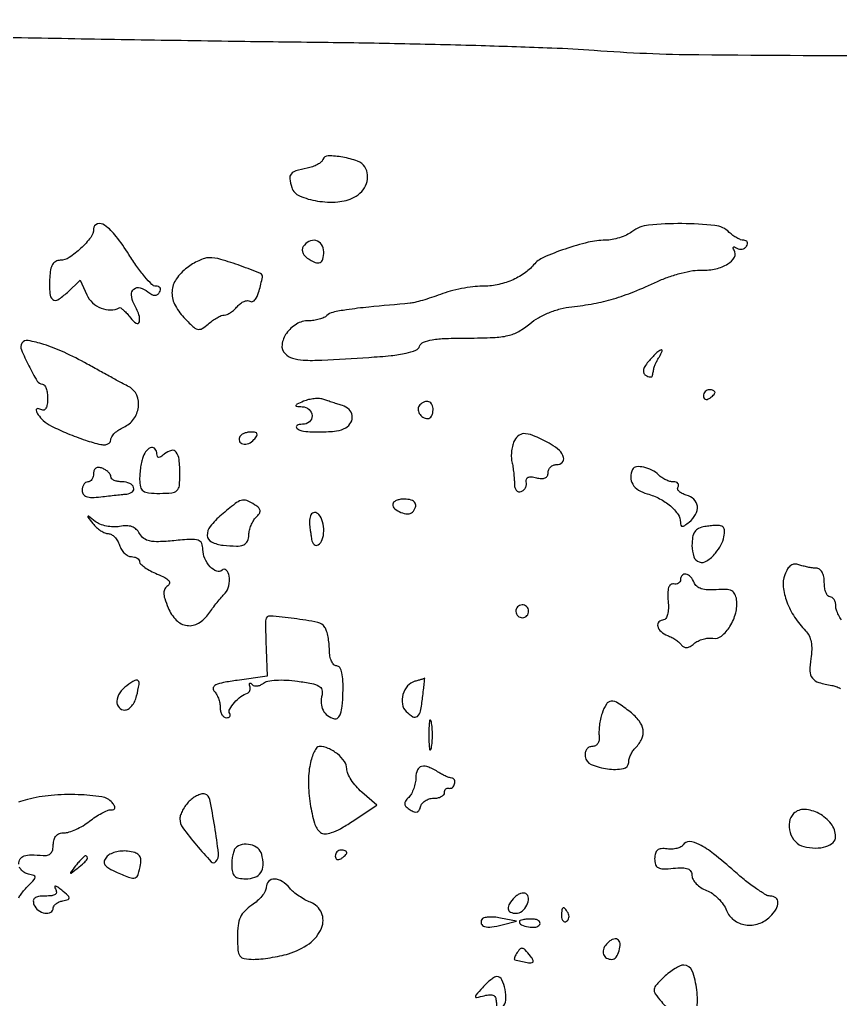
# Model space of a CAD drawing. Extents: x 0 to 5034, y 0 to 2560.
# Drawn here: x 2058.1 to 2200.8, y 2040 to 2210.4 of the extents above; entities that cross this region are included whole.
import ezdxf

# ---------------------------------------------------------------- set-up
doc = ezdxf.new("R2010")
doc.units = 0

msp = doc.modelspace()

# ---------------------------------------------------------------- linework, layer by layer
for points in [[(1883.2227, 2208.252121, 0.002871), (1904.319286, 2208.111704, 0.001066), (1934, 2208.147845, -0.000099), (1986.483819, 2208.313269, -0.002098), (2002.060496, 2208.293933, -0.003655), (2015.405687, 2208.123811, -0.000558), (2042, 2207.560641, 0.000893), (2057.318893, 2207.246517, 0.000512), (2075.79375, 2206.919629, 0.000512), (2094.363618, 2206.629109, 0.000853), (2110, 2206.427179, -0.002236), (2124.198437, 2206.204552, -0.002266), (2138.33125, 2205.855667, -0.002204), (2150.626204, 2205.442156, -0.009272), (2158, 2205.024571, 0.016484), (2176.163786, 2204.258532, 0.002497), (2212.521484, 2204.106172, 0.000554)], [(2200.956258, 2106.016709, -0.036792), (2200.45505, 2106.8637, -0.03824), (2200.110723, 2107.715039, -0.077127), (2200, 2108.428571, 0.061768), (2199.925485, 2109.02945, 0.080164), (2199.70625, 2109.538393, 0.09778), (2199.381386, 2109.879052, 0.154765), (2199, 2110, -0.226478), (2198.617064, 2110.182831, -0.074992), (2198.29375, 2110.734375, -0.057076), (2198.073116, 2111.542644, -0.038131), (2198, 2112.5, 0.04798), (2197.902638, 2113.512279, 0.081239), (2197.608179, 2114.309304, 0.108594), (2197.151938, 2114.816706, 0.156791), (2196.581787, 2115, -0.032715), (2195.925523, 2115.042986, -0.017113), (2195.117416, 2115.177577, -0.016949), (2194.294846, 2115.372915, -0.024845), (2193.588227, 2115.604518, 0.111069), (2192.842924, 2115.713485, 0.136336), (2192.183846, 2115.475101, 0.103124), (2191.613028, 2114.858943, 0.045474), (2191.126827, 2113.854518, 0.118775), (2190.86668, 2111.758528, 0.060554), (2191.485348, 2109.162109, 0.054775), (2192.827375, 2106.482529, 0.05296), (2194.732276, 2104.124867, -0.084379), (2195.340901, 2103.266982, -0.065172), (2195.700572, 2102.176232, -0.05439), (2195.806753, 2100.846548, -0.032984), (2195.656992, 2099.273714, 0.041698), (2195.489412, 2097.116522, 0.167056), (2195.920823, 2095.884704, 0.155667), (2197.041103, 2095.128084, 0.034872), (2199.321027, 2094.629147, -0.054435), (2200.001135, 2094.452229, -0.025518), (2200.834565, 2094.085745, -0.024925)], [(2058, 2063.573324, -0.142785), (2058.254061, 2064.444849, -0.168725), (2058.924268, 2064.974938, -0.08795), (2060.166631, 2065.174713, -0.021344), (2062.25, 2065.052296, 0.088693), (2063.008011, 2065.109673, 0.143474), (2063.559489, 2065.438357, 0.126472), (2063.890649, 2066.049311, 0.061352), (2064, 2066.937142, -0.067326), (2064.120102, 2067.825049, -0.117083), (2064.476038, 2068.473498, -0.125548), (2065.064787, 2068.864214, -0.084227), (2065.865141, 2069, 0.076854), (2066.75797, 2069.13805, 0.029798), (2067.929283, 2069.5875, 0.028641), (2069.162389, 2070.234545, 0.031515), (2070.272871, 2071, -0.02109), (2071.335427, 2071.765555, -0.023259), (2072.425396, 2072.4125, -0.023485), (2073.39959, 2072.87374, -0.09913), (2074.030174, 2073, 0.072738), (2074.52557, 2073.072452, 0.293007), (2074.71575, 2073.293578, 0.179121), (2074.635333, 2073.663167, 0.03111), (2074.206631, 2074.25, 0.184859), (2072.433428, 2075.246702, 0.027788), (2068.29583, 2075.623959, 0.031194), (2063.63927, 2075.498182, 0.042372), (2059.5, 2074.770306, 0.017209), (2057.922512, 2074.294105, 0.021242)], [(2057.993266, 2057.694583, -0.022215), (2058.413265, 2058.344196, -0.022513), (2058.981886, 2059.071765, -0.019254), (2059.642878, 2059.785714, 0.010171), (2060.671121, 2060.856648, 0.183829), (2060.844739, 2061.289916, 0.332703), (2060.633666, 2061.582568, 0.028333), (2059.678593, 2061.823324, -0.077747), (2059.037206, 2062.054159, -0.076543), (2058.493087, 2062.470758, -0.081622), (2058.126959, 2063.003987, -0.110144)]]:
    msp.add_lwpolyline(points, format="xyb")
for points in [[(2110.849024, 2186.047072, -0.139251), (2110.547634, 2185.605085, -0.046831), (2109.898147, 2185.15883, -0.042294), (2109.049144, 2184.775735, -0.037288), (2108.111391, 2184.521452, 0.022196), (2106.141405, 2184.050546, 0.155865), (2105.330712, 2183.509779, 0.205462), (2105.103521, 2182.682469, 0.042539), (2105.443807, 2181.177047, 0.219752), (2106.789481, 2179.703169, 0.060376), (2109.889149, 2178.819883, 0.057847), (2113.430761, 2178.673059, 0.098866), (2116.271539, 2179.463011, 0.090771), (2117.595328, 2180.468027, 0.100283), (2118.421747, 2181.845168, 0.107677), (2118.612996, 2183.354194, 0.120166), (2118.141846, 2184.740348, 0.166715), (2116.880399, 2185.747092, 0.041495), (2114.292245, 2186.436263, 0.040205), (2111.747855, 2186.683669, 0.327402)], [(2071, 2173.958187, -0.164703), (2070.505537, 2172.497828, -0.040913), (2068.789552, 2170.598498, -0.041353), (2066.76947, 2168.992715, -0.146534), (2065.203832, 2168.511883, 0.120491), (2064.430671, 2168.317096, 0.135411), (2063.873842, 2167.792278, 0.092098), (2063.526711, 2166.875951, 0.034179), (2063.374588, 2165.5, 0.022058), (2063.381011, 2162.742207, 0.210113), (2063.89277, 2161.710943, 0.330463), (2064.809275, 2161.658069, 0.043399), (2066.437478, 2162.941263), (2068.663963, 2165.032937), (2069.810543, 2162.516469, 0.101037), (2070.810187, 2161.142307, 0.089935), (2072.307686, 2160.201154, 0.094406), (2073.973436, 2159.874819, 0.127133), (2075.456953, 2160.25, -0.284225), (2075.719382, 2160.236018, -0.029937), (2076.223604, 2159.839062, -0.029928), (2076.812918, 2159.248307, -0.019315), (2077.42515, 2158.5, 0.085324), (2078.410974, 2157.575196, 0.523629), (2078.949723, 2157.791322, 0.145044), (2078.868943, 2159.061059, 0.03496), (2077.997296, 2161.005053, -0.104898), (2077.569053, 2162.481155, -0.242891), (2078.009023, 2163.51251, -0.245046), (2079.099831, 2163.745467, -0.106021), (2080.454777, 2163.037532, 0.044262), (2081.108222, 2162.58639, 0.118829), (2081.647764, 2162.431684, 0.161706), (2082.095144, 2162.559335, 0.105044), (2082.469989, 2162.951442, 0.103362), (2082.615344, 2163.352651, 0.175613), (2082.543147, 2163.697992, 0.163828), (2082.25964, 2163.933057, 0.088194), (2081.809017, 2164.020446, -0.195091), (2081.12175, 2164.311796, -0.019692), (2079.89231, 2165.644505, -0.022368), (2078.51146, 2167.420022, -0.015968), (2077.122252, 2169.520446, 0.027656), (2074.925859, 2172.678391, 0.07026), (2072.920541, 2174.613186, 0.231945), (2071.655077, 2174.832215, 0.333152)], [(2164.55887, 2173.475582, -0.053729), (2163.620948, 2172.910017, -0.031607), (2162.399774, 2172.433452, -0.031311), (2161.103899, 2172.107691, -0.045952), (2159.934597, 2172, 0.05975), (2156.954758, 2171.642634, 0.023011), (2152.949476, 2170.470361, 0.020388), (2149.184163, 2169.00338, 0.116435), (2147.480029, 2167.723661, -0.068902), (2145.812036, 2166.205676, -0.051632), (2143.626939, 2165.018782, -0.049261), (2141.129343, 2164.257188, -0.049423), (2138.533805, 2164, 0.0313), (2136.924716, 2163.899173, 0.016793), (2134.959132, 2163.584506, 0.016661), (2132.968358, 2163.127518, 0.024993), (2131.270236, 2162.585552, -0.008998), (2129.716787, 2162.034436, -0.0094), (2128.166882, 2161.547984, -0.009129), (2126.813661, 2161.17774, -0.040371), (2126, 2161.039653, 0.002285), (2118.82324, 2160.377663, 0.012411), (2114.944982, 2159.90463, 0.019161), (2112.570511, 2159.461481, 0.13638), (2111.55, 2158.912013, -0.086831), (2111.028515, 2158.561509, -0.035102), (2110.220094, 2158.267904, -0.033404), (2109.285245, 2158.067266, -0.036174), (2108.356704, 2158, 0.135346), (2106.266227, 2157.423567, 0.1036), (2104.514906, 2155.809699, 0.123458), (2103.74799, 2153.856124, 0.232512), (2104.281978, 2152.289451, 0.118566), (2105.590681, 2151.488217, 0.067245), (2107.428738, 2151.155552, 0.024511), (2110.690882, 2151.169418, 0.00223), (2118.811344, 2151.638667, 0.009361), (2122.703449, 2151.954236, 0.028994), (2125.305696, 2152.367766, 0.041962), (2126.989404, 2152.887567, 0.208201), (2127.668333, 2153.578073, -0.205877), (2128.3337, 2154.260848, -0.056007), (2129.814071, 2154.687068, -0.033222), (2132.205926, 2154.931927, -0.008899), (2136.030264, 2155, 0.009763), (2140.493922, 2155.087163, 0.046832), (2143.013576, 2155.423356, 0.072329), (2144.877208, 2156.147577, 0.046146), (2146.78989, 2157.476658, -0.04553), (2148.295705, 2158.525762, -0.033685), (2150.124266, 2159.409436, -0.032784), (2152.117132, 2160.063841, -0.036035), (2154.116615, 2160.427063, 0.019484), (2157.927347, 2160.989844, 0.025534), (2161.34795, 2161.814761, 0.023614), (2164.867181, 2163.039555, 0.013462), (2169, 2164.831185, -0.025387), (2170.958659, 2165.625376, -0.020771), (2173.122636, 2166.278025, -0.021256), (2175.166941, 2166.711359, -0.050576), (2176.715358, 2166.812629, 0.06347), (2179.155978, 2167.035371, 0.083574), (2181.224683, 2167.872553, 0.12727), (2182.359085, 2169.051098, 0.273185), (2182.334481, 2170.267815, -0.042818), (2182.149304, 2170.634183, -0.324644), (2182.193654, 2170.811256, -0.282935), (2182.388415, 2170.839916, -0.037074), (2182.776393, 2170.638197, 0.092519), (2183.238531, 2170.459449, 0.096172), (2183.727473, 2170.462971, 0.09932), (2184.167152, 2170.647286, 0.105964), (2184.489919, 2170.983688, 0.088027), (2184.644005, 2171.371752, 0.16688), (2184.601457, 2171.701458, 0.178174), (2184.369803, 2171.921237, 0.101964), (2183.987588, 2172, -0.089548), (2183.457438, 2172.095715, -0.036094), (2182.786096, 2172.403116, -0.034258), (2182.093385, 2172.847161, -0.036734), (2181.484835, 2173.372308, 0.171853), (2178.985744, 2174.564187, 0.024639), (2173.240045, 2174.88265, 0.026039), (2167.467463, 2174.617132, 0.138869)], [(2107.430902, 2170.888197, 0.123544), (2107.274791, 2170.397018, 0.099558), (2107.350436, 2169.846576, 0.089711), (2107.64727, 2169.320824, 0.078477), (2108.121885, 2168.903509, 0.036271), (2109.522607, 2168.152598, 0.198442), (2110.363573, 2168.129217, 0.250731), (2110.852821, 2168.692171, 0.056091), (2111, 2170, 0.147812), (2110.622461, 2171.249192, 0.187113), (2109.644268, 2171.938493, 0.179909), (2108.425567, 2171.801294, 0.138146)], [(2087.238183, 2167.214549, 0.077361), (2085.361687, 2165.241714, 0.136353), (2084.627694, 2163.132782, 0.132564), (2085.078596, 2160.904943, 0.071216), (2086.685924, 2158.582914, 0.014961), (2088.22269, 2157.021959, 0.125454), (2089.077461, 2156.539694, 0.202821), (2089.860627, 2156.646973, 0.049845), (2090.928886, 2157.435642, -0.027275), (2091.667712, 2158.03436, -0.028392), (2092.457796, 2158.54047, -0.02958), (2093.187089, 2158.896192, -0.098988), (2093.706296, 2159, 0.104741), (2094.195411, 2159.103597, 0.040064), (2094.810023, 2159.437391, 0.037474), (2095.44055, 2159.919236, 0.037677), (2095.990862, 2160.48899, -0.054709), (2096.534361, 2161.014701, -0.067537), (2097.143849, 2161.367392, -0.080938), (2097.723296, 2161.501962, -0.156316), (2098.180615, 2161.388374, 0.280967), (2098.749762, 2161.385094, 0.137841), (2099.265201, 2161.933089, 0.053192), (2099.772572, 2163.223742, 0.01136), (2100.359166, 2165.564426, 0.368015), (2100.017564, 2166.216702, 0.008701), (2096.553348, 2167.543216, 0.016359), (2093.109997, 2168.667433, 0.072036), (2091, 2168.962708, 0.079787), (2090.268805, 2168.841688, 0.027947), (2089.276216, 2168.446225, 0.026916), (2088.214313, 2167.8814, 0.028345)], [(2058.553577, 2154.086689, 0.23997), (2058.460508, 2152.961693, 0.01958), (2059.723912, 2150.189711, 0.019084), (2061.19785, 2147.523232, 0.262723), (2062.124903, 2147, -0.251039), (2062.460985, 2146.819912, -0.064457), (2062.74294, 2146.248289, -0.049963), (2062.936285, 2145.421256, -0.032465), (2063, 2144.440983, -0.035659), (2062.931329, 2143.479336, -0.083483), (2062.712684, 2142.794783, -0.1651), (2062.384801, 2142.478234, -0.253782), (2062, 2142.5, 0.119714), (2061.300033, 2142.728301, 0.478188), (2061.033569, 2142.445514, 0.131094), (2061.365153, 2141.654865, 0.03927), (2062.25, 2140.678571, 0.075066), (2063.670833, 2139.693658, 0.015092), (2066.481126, 2138.417998, 0.016812), (2069.574358, 2137.245533, 0.028222), (2072.25, 2136.498515, 0.065512), (2072.919228, 2136.441498, 0.098612), (2073.485938, 2136.581643, 0.126816), (2073.861151, 2136.892146, 0.158099), (2074, 2137.320289, -0.146171), (2074.159098, 2137.852881, -0.054492), (2074.660937, 2138.46161, -0.048092), (2075.389101, 2139.046081, -0.041728), (2076.25, 2139.512872, 0.133593), (2077.956783, 2140.890402, 0.124284), (2078.788888, 2142.980804, 0.135859), (2078.496866, 2145.075258, 0.171451), (2077.174367, 2146.5, -0.003574), (2076.110358, 2147.067729, -0.000739), (2074.246177, 2148.083165, -0.000777), (2072.08477, 2149.269011, -0.000732), (2069.88376, 2150.485241, 0.018479), (2065.870069, 2152.52068, 0.031164), (2062.352513, 2153.885295, 0.033155), (2059.611422, 2154.560382, 0.30726)], [(2167.589845, 2151.099277, 0.033354), (2166.904575, 2150.232322, 0.088133), (2166.57863, 2149.514781, 0.147656), (2166.602538, 2148.954149, 0.172019), (2166.934857, 2148.54026, 0.041907), (2167.352122, 2148.328404, 0.07585), (2167.723833, 2148.239551, 0.120344), (2167.991564, 2148.281745, 0.243381), (2168.125, 2148.440983, 0.003419), (2168.182842, 2148.708227, 0.001585), (2168.254498, 2149.056101, 0.00157), (2168.327465, 2149.422008, 0.002187), (2168.390313, 2149.75, -0.047426), (2168.497311, 2150.122479, -0.015601), (2168.722559, 2150.646875, -0.015382), (2169.010191, 2151.2164, -0.016827), (2169.32433, 2151.75, 0.044018), (2169.832463, 2152.73141, 0.654986), (2169.634779, 2152.93529, 0.105569), (2168.891573, 2152.459677, 0.0139)], [(2177, 2144.940983, 0.108972), (2177.078288, 2144.586039, 0.182303), (2177.29375, 2144.3746, 0.161196), (2177.6179, 2144.343488, 0.082592), (2178, 2144.5, 0.029505), (2178.382774, 2144.768994, 0.035638), (2178.70625, 2145.066025, 0.038439), (2178.934461, 2145.34829, 0.151918), (2179, 2145.559017, 0.210953), (2178.92554, 2145.727648, 0.081139), (2178.70625, 2145.870461, 0.061769), (2178.382849, 2145.967655, 0.042167), (2178, 2146, 0.105053), (2177.618444, 2145.918938, 0.099167), (2177.29375, 2145.688914, 0.09642), (2177.076123, 2145.345238, 0.093332)], [(2107.5, 2144.000349, 0.005676), (2106.347964, 2143.489529, 0.223487), (2106.172454, 2143.282143, 0.467284), (2106.278409, 2143.131085, 0.011178), (2107.25, 2143.070285, -0.171393), (2108.454219, 2142.589824, -0.209107), (2108.965792, 2141.501505, -0.222819), (2108.503165, 2140.440983, -0.182223), (2107.333333, 2140, 0.038418), (2106.73795, 2139.954185, 0.10903), (2106.352083, 2139.804167, 0.246247), (2106.231925, 2139.58417, 0.20334), (2106.333333, 2139.333333, 0.177971), (2107.503895, 2138.792028, 0.021963), (2110.362439, 2138.686298, 0.02489), (2113.242018, 2138.849802, 0.112239), (2114.825819, 2139.39235, 0.128879), (2115.72882, 2140.340758, 0.164448), (2115.941903, 2141.521426, 0.162448), (2115.394805, 2142.599781, 0.125459), (2114.25, 2143.269915, -0.004795), (2113.470828, 2143.502064, -0.003103), (2112.573437, 2143.784942, -0.003119), (2111.699967, 2144.072279, -0.005896), (2111, 2144.31661, 0.072988), (2110.281647, 2144.463658, 0.036594), (2109.353125, 2144.447909, 0.035359), (2108.375911, 2144.2894, 0.043656)], [(2127.693853, 2143.36052, 0.191124), (2127.401415, 2142.683432, 0.139481), (2127.603969, 2141.880661, 0.123736), (2128.230079, 2141.235684, 0.139398), (2129.059017, 2141, 0.156819), (2129.417907, 2141.1154, 0.097386), (2129.723586, 2141.440625, 0.079459), (2129.929934, 2141.926402, 0.06085), (2130, 2142.5, 0.103624), (2129.806289, 2143.424643, 0.202875), (2129.269246, 2143.932483, 0.1934), (2128.508765, 2143.913511, 0.094876)], [(2096.439699, 2137.902432, 0.224307), (2096.34949, 2137.10226, 0.259634), (2096.912648, 2136.594515, 0.153551), (2097.957775, 2136.677327, 0.124203), (2098.870817, 2137.344344, 0.031082), (2099.350581, 2138.001551, 0.224487), (2099.398805, 2138.379874, 0.276877), (2099.139755, 2138.60512, 0.043901), (2098.440135, 2138.666667, 0.045576), (2097.820558, 2138.610073, 0.045718), (2097.222161, 2138.442173, 0.049747), (2096.729936, 2138.195636, 0.113856)], [(2144.145113, 2137.212762, 0.055608), (2143.837952, 2136.411353, 0.034037), (2143.649696, 2135.415624, 0.033816), (2143.597185, 2134.391007, 0.050341), (2143.70191, 2133.5, -0.016085), (2143.870317, 2132.602241, -0.010416), (2144.00988, 2131.55457, -0.010474), (2144.103534, 2130.524325, -0.019461), (2144.129363, 2129.68577, 0.066382), (2144.212107, 2129.024298, 0.113319), (2144.469304, 2128.533494, 0.15124), (2144.855402, 2128.290231, 0.154941), (2145.307311, 2128.31077, 0.09646), (2145.740526, 2128.573513, 0.086311), (2146.063699, 2128.988977, 0.085891), (2146.228725, 2129.491096, 0.094181), (2146.20741, 2130.002769, -0.139254), (2146.230619, 2130.493216, -0.217625), (2146.514656, 2130.796534, -0.123966), (2147.088902, 2130.879198, -0.038037), (2147.95741, 2130.721388, 0.045692), (2148.847361, 2130.573695, 0.119748), (2149.481858, 2130.679492, 0.172211), (2149.860089, 2131.028096, 0.121863), (2150, 2131.59362, -0.10582), (2150.114852, 2132.13022, -0.099296), (2150.440625, 2132.586876, -0.096212), (2150.927393, 2132.892981, -0.092647), (2151.5, 2133, 0.196391), (2152.45575, 2133.390462, 0.274617), (2152.686547, 2134.261264, 0.134873), (2151.961926, 2135.456341, 0.064814), (2150.5, 2136.518123, 0.015968), (2147.734577, 2137.911652, 0.081671), (2146.083179, 2138.371992, 0.168804), (2144.978722, 2138.118534, 0.13421)], [(2079.606989, 2134.418213, 0.037334), (2079.373731, 2133.641583, 0.016637), (2079.178303, 2132.590725, 0.016361), (2079.044382, 2131.459904, 0.021293), (2079, 2130.418213, 0.055172), (2079.144097, 2129.116307, 0.188622), (2079.611838, 2128.422729, 0.130356), (2080.553793, 2128.08384, 0.021529), (2082.5, 2128, 0.021645), (2084.607924, 2128.091296, 0.170228), (2085.4875, 2128.488095, 0.179682), (2085.901397, 2129.335788, 0.024666), (2086, 2131.333333, 0.026285), (2085.866884, 2133.863727, 0.135706), (2085.358317, 2135.156178, 0.299853), (2084.513949, 2135.458198, 0.113885), (2083.342009, 2134.868879, -0.023048), (2082.687439, 2134.374737, -0.152929), (2082.300836, 2134.256398, -0.318136), (2082.077254, 2134.416856, -0.083263), (2082, 2134.877555, 0.164226), (2081.720189, 2135.706487, 0.284674), (2081.064304, 2135.957137, 0.17032), (2080.23497, 2135.474501, 0.08519)], [(2071, 2131.468615, -0.066306), (2070.925222, 2130.907207, -0.083434), (2070.70625, 2130.431406, -0.099317), (2070.381345, 2130.113181, -0.145266), (2070, 2130, 0.147066), (2069.61865, 2129.885353, 0.099063), (2069.29375, 2129.56294, 0.082814), (2069.074726, 2129.080934, 0.065407), (2069, 2128.512137, 0.149378), (2069.201936, 2127.851298, 0.163448), (2069.732894, 2127.444604, 0.087845), (2070.69725, 2127.294544, 0.023588), (2072.25, 2127.400354, -0.000891), (2073.585938, 2127.552531, -0.000912), (2074.9125, 2127.698797, -0.000883), (2076.064864, 2127.82167, -0.003818), (2076.75, 2127.888217, 0.143235), (2077.745322, 2128.278536, 0.324134), (2077.961287, 2129.013928, 0.209934), (2077.278214, 2129.739679, 0.100795), (2076, 2130, -0.042713), (2075.234328, 2130.065528, -0.06238), (2074.5875, 2130.262322, -0.081888), (2074.149216, 2130.551578, -0.208972), (2074, 2130.893011, 0.13875), (2073.891374, 2131.276919, 0.061199), (2073.559375, 2131.692784, 0.053891), (2073.073796, 2132.075237, 0.048303), (2072.5, 2132.361626, 0.075244), (2071.885039, 2132.496694, 0.151899), (2071.407358, 2132.382077, 0.166113), (2071.106211, 2132.027855, 0.094119)], [(2164.689105, 2132.160933, 0.109715), (2164.370954, 2130.807735, 0.138735), (2164.70414, 2129.571927, 0.12099), (2165.689823, 2128.57528, 0.072324), (2167.229449, 2127.913926, -0.054837), (2169.380267, 2127.077501, -0.057574), (2171.2597, 2125.804157, -0.065154), (2172.569255, 2124.341345, -0.151148), (2173, 2122.948984, 0.083031), (2173.083581, 2122.449144, 0.329567), (2173.324787, 2122.283162, 0.145839), (2173.74883, 2122.425398, 0.019866), (2174.5, 2123, 0.091016), (2175.631092, 2124.352347, 0.155861), (2175.928868, 2125.778953, 0.179877), (2175.338354, 2126.972611, 0.12557), (2174.011247, 2127.70731, -0.047293), (2173.289325, 2127.971073, -0.082294), (2172.767598, 2128.334963, -0.124503), (2172.522401, 2128.735052, -0.21724), (2172.570264, 2129.11369, 0.136013), (2172.66822, 2129.450275, 0.190777), (2172.557915, 2129.739646, 0.140954), (2172.239061, 2129.934929, 0.067467), (2171.759017, 2130, -0.070429), (2171.152182, 2130.085904, -0.038895), (2170.449685, 2130.349526, -0.037884), (2169.765543, 2130.734442, -0.049335), (2169.210123, 2131.189877, 0.077449), (2168.044864, 2132.040929, 0.066258), (2166.612499, 2132.553897, 0.078647), (2165.347667, 2132.623028, 0.260396)], [(2093.205865, 2124.25, 0.04556), (2091.265894, 2122.260085, 0.186486), (2090.756063, 2120.684225, 0.271801), (2091.499757, 2119.565331, 0.086394), (2093.5, 2118.987905, 0.020602), (2095.81569, 2118.831405, 0.102634), (2097.091162, 2119.061223, 0.191261), (2097.757651, 2119.695677, 0.108437), (2098, 2120.8, -0.058029), (2098.090843, 2121.580105, -0.038948), (2098.364732, 2122.435982, -0.039072), (2098.76611, 2123.234694, -0.06048), (2099.241641, 2123.841641, 0.044506), (2099.805025, 2124.515362, 0.182338), (2099.932945, 2125.023161, 0.181316), (2099.693851, 2125.49075, 0.043931), (2098.991641, 2126.026328, 0.043795), (2097.60445, 2126.7419, 0.173353), (2096.66051, 2126.784796, 0.094318), (2095.588125, 2126.21835, 0.008253)], [(2123, 2126.106989, 0.218907), (2123.3552, 2125.334562, 0.081579), (2124.400699, 2124.699345, 0.081237), (2125.598661, 2124.430132, 0.214275), (2126.402234, 2124.735568, 0.104297), (2126.952019, 2125.579208, 0.235241), (2126.883473, 2126.319195, 0.186855), (2126.20484, 2126.83178, 0.069473), (2125, 2127, 0.042713), (2124.234328, 2126.934472, 0.06238), (2123.5875, 2126.737678, 0.081888), (2123.149216, 2126.448422, 0.208972)], [(2070.872445, 2122.75, 0.041769), (2071.494416, 2122.080422, 0.040203), (2072.226596, 2121.514062, 0.043), (2072.955121, 2121.123529, 0.101883), (2073.555057, 2121, -0.132295), (2074.103262, 2120.852366, -0.068413), (2074.666828, 2120.4125, -0.060499), (2075.159779, 2119.764853, -0.05566), (2075.5, 2119, 0.06077), (2075.849532, 2118.235286, 0.063046), (2076.36914, 2117.5875, 0.069989), (2076.972302, 2117.148573, 0.122947), (2077.567388, 2117, -0.059431), (2078.115266, 2116.934647, -0.078341), (2078.57917, 2116.741888, -0.096718), (2078.889873, 2116.45647, -0.160085), (2079, 2116.12132, 0.210085), (2079.18338, 2115.704142, 0.032845), (2079.901074, 2115.127516, 0.031787), (2080.892663, 2114.522811, 0.022846), (2082.067486, 2113.972046, -0.021851), (2083.373757, 2113.362823, -0.08873), (2084.065755, 2112.828982, -0.236014), (2084.196664, 2112.361733, -0.209706), (2083.90791, 2111.943085, 0.121546), (2083.379893, 2111.404312, 0.137708), (2083.19452, 2110.706677, 0.076625), (2083.36474, 2109.696459, 0.018206), (2083.961744, 2108.092359, 0.096352), (2085.367307, 2105.969362, 0.165872), (2087.242492, 2105.028308, 0.172312), (2089.248493, 2105.445191, 0.105048), (2091.029241, 2107.122529, -0.009932), (2091.690716, 2108.037758, -0.007147), (2092.463683, 2109.033747, -0.007222), (2093.22657, 2109.960492, -0.015466), (2093.847127, 2110.648228, 0.143926), (2094.501747, 2111.908295, 0.081312), (2094.555502, 2113.642903, 0.164765), (2094.05847, 2114.651463, 0.414483), (2093.318471, 2114.651804, -0.30098), (2092.405027, 2114.465986, -0.110888), (2091.270114, 2115.250611, -0.082922), (2090.327448, 2116.690816, -0.103894), (2090, 2118.249674, 0.100883), (2089.783671, 2119.310937, 0.222494), (2089.181753, 2119.850438, 0.088069), (2087.920679, 2119.998952, 0.009334), (2084.958744, 2119.770058, -0.014122), (2082.301174, 2119.59026, -0.061182), (2080.728648, 2119.720924, -0.108686), (2079.715149, 2120.175514, -0.11076), (2078.994153, 2121.010925, 0.083979), (2078.424972, 2121.74588, 0.100509), (2077.677135, 2122.198156, 0.086338), (2076.720169, 2122.36374, 0.047027), (2075.529662, 2122.250421, -0.055898), (2074.428624, 2122.165247, -0.042146), (2073.222597, 2122.309099, -0.043089), (2072.097385, 2122.643752, -0.072569), (2071.244254, 2123.132324, 0.001593), (2070.119647, 2124.00836, 0.381532), (2069.999923, 2123.999921, 0.373612), (2069.993079, 2123.878589, 0.001577)], [(2108.754232, 2124.266312, 0.063577), (2108.620106, 2123.884114, 0.028647), (2108.538831, 2123.357917, 0.027793), (2108.515666, 2122.784802, 0.033904), (2108.560134, 2122.25, -0.001731), (2108.641957, 2121.69846, -0.001195), (2108.730946, 2121.073438, -0.001204), (2108.813631, 2120.472027, -0.002466), (2108.875, 2120, 0.171644), (2109.31694, 2119.117626, 0.354405), (2110.037299, 2119.056026, 0.160943), (2110.752778, 2119.986014, 0.084353), (2111, 2121.440983, 0.065609), (2110.78631, 2123.062493, 0.102746), (2110.155371, 2124.314389, 0.231334), (2109.40418, 2124.672193, 0.281111)], [(2177.25, 2122.231727, 0.066699), (2176.154464, 2121.89698, 0.136542), (2175.473586, 2121.322143, 0.112623), (2175.109781, 2120.395016, 0.037427), (2175, 2118.930449, 0.080357), (2175.313189, 2116.99429, 0.238183), (2176.24021, 2116.072801, 0.227394), (2177.570744, 2116.25004, 0.074754), (2179.083724, 2117.600882, 0.052157), (2180.015347, 2118.996799, 0.064794), (2180.557294, 2120.45929, 0.085604), (2180.622996, 2121.659734, 0.261215), (2180.160933, 2122.297307, 0.095847), (2179.769762, 2122.393677, 0.018244), (2179.033212, 2122.403958, 0.01886), (2178.159874, 2122.351284, 0.016348)], [(2173, 2113, -0.129993), (2172.904479, 2112.638801, -0.12613), (2172.642153, 2112.367188, -0.109253), (2172.24712, 2112.230016, -0.079915), (2171.781798, 2112.25, 0.228433), (2171.28333, 2112.124445, 0.144982), (2170.945318, 2111.616248, 0.073097), (2170.798457, 2110.664109, 0.024301), (2170.857164, 2109.25, -0.029924), (2170.895533, 2107.982182, -0.051669), (2170.755929, 2106.937308, -0.071813), (2170.474022, 2106.230369, -0.268156), (2170.075366, 2106, 0.197343), (2169.25882, 2105.66466, 0.264832), (2169.046947, 2104.909862, 0.152069), (2169.620388, 2103.965986, 0.092655), (2170.75, 2103.291557, -0.033312), (2171.4694, 2102.97024, -0.028069), (2172.183862, 2102.539262, -0.029012), (2172.792416, 2102.069962, -0.066835), (2173.173785, 2101.637244, 0.131232), (2173.56397, 2101.294411, 0.143175), (2174.059801, 2101.206489, 0.101652), (2174.659575, 2101.399624, 0.044677), (2175.349596, 2101.875176, -0.060251), (2176.054634, 2102.329441, -0.04337), (2176.929958, 2102.664248, -0.04391), (2177.833193, 2102.838779, -0.069386), (2178.620325, 2102.810873, 0.218022), (2180.132414, 2103.205585, 0.083322), (2181.600876, 2104.880303, 0.073531), (2182.602243, 2107.204479, 0.097135), (2182.754783, 2109.5, 0.081854), (2182.460295, 2110.484502, 0.166188), (2181.896826, 2111.050269, 0.109235), (2180.920774, 2111.2896, 0.02533), (2179.220947, 2111.242337, -0.031869), (2177.748103, 2111.220639, -0.066213), (2176.619981, 2111.427343, -0.091274), (2175.829344, 2111.854657, -0.132479), (2175.364567, 2112.492337, 0.090866), (2174.761148, 2113.481768, 0.158927), (2173.939468, 2113.959573, 0.269194), (2173.285604, 2113.746921, 0.184668)], [(2144.552786, 2108.08541, 0.099038), (2144.401684, 2107.679226, 0.097945), (2144.417584, 2107.244476, 0.097945), (2144.597789, 2106.848514, 0.099038), (2144.91459, 2106.552786, 0.099038), (2145.320774, 2106.401684, 0.097945), (2145.755524, 2106.417584, 0.097945), (2146.151486, 2106.597789, 0.099038), (2146.447214, 2106.91459, 0.099038), (2146.598316, 2107.320774, 0.097945), (2146.582416, 2107.755524, 0.097945), (2146.402211, 2108.151486, 0.099038), (2146.08541, 2108.447214, 0.099038), (2145.679226, 2108.598316, 0.097945), (2145.244476, 2108.582416, 0.097945), (2144.848514, 2108.402211, 0.099038)], [(2100.911139, 2106.062928, 0.040664), (2100.881514, 2105.670129, 0.001793), (2100.894653, 2104.300386, 0.003023), (2100.925916, 2102.674361, 0.002154), (2100.979797, 2100.853281), (2101.137315, 2096.206561), (2095.975331, 2095.496607, 0.01176), (2093.556656, 2095.105795, 0.058436), (2092.243686, 2094.698991, 0.197675), (2091.794512, 2094.229498, 0.297968), (2091.906674, 2093.693326, -0.067078), (2092.325626, 2093.143869, -0.039069), (2092.678835, 2092.392415, -0.038329), (2092.919676, 2091.569365, -0.05206), (2093, 2090.8, 0.056901), (2093.078606, 2090.111511, 0.076258), (2093.311086, 2089.52875, 0.095335), (2093.65502, 2089.138108, 0.166206), (2094.059017, 2089, 0.074598), (2094.430335, 2089.055709, 0.149651), (2094.673569, 2089.220313, 0.185773), (2094.752258, 2089.464786, 0.122718), (2094.663977, 2089.75, -0.272821), (2094.65548, 2090.475751, -0.048917), (2095.473066, 2091.624066, -0.049088), (2096.610787, 2092.697252, -0.092511), (2097.730332, 2093.271054, 0.131863), (2097.997994, 2093.435652, 0.104396), (2098.175993, 2093.726497, 0.091193), (2098.236105, 2094.100693, 0.074927), (2098.166667, 2094.5, -0.040951), (2098.08298, 2094.842133, -0.29944), (2098.149014, 2094.988486, -0.304858), (2098.307942, 2094.984233, -0.041731), (2098.574657, 2094.758676, 0.140443), (2098.948676, 2094.55126, 0.089265), (2099.449425, 2094.526593, 0.076598), (2099.999115, 2094.68569, 0.064613), (2100.511583, 2095.009613, -0.13039), (2101.275989, 2095.363343, -0.028993), (2102.719086, 2095.531676, -0.027561), (2104.495758, 2095.537088, -0.021042), (2106.431873, 2095.354284, -0.013704), (2108.908678, 2094.945365, -0.080017), (2110.145333, 2094.492935, -0.185977), (2110.669856, 2093.860794, -0.146191), (2110.700848, 2092.964045, 0.075524), (2110.549291, 2091.52616, 0.108981), (2110.880387, 2090.295681, 0.116778), (2111.674143, 2089.37679, 0.096086), (2112.852768, 2088.830179, 0.251278), (2113.466046, 2088.986579, 0.126551), (2113.914313, 2089.67532, 0.057929), (2114.202445, 2091.030611, 0.015196), (2114.343304, 2093.250775, 0.016488), (2114.343302, 2095.379863, 0.048352), (2114.153955, 2096.832675, 0.084487), (2113.791491, 2097.702562, 0.257485), (2113.25, 2098.000775, -0.204014), (2112.768379, 2098.205472, -0.083963), (2112.360486, 2098.803131, -0.063638), (2112.08169, 2099.691063, -0.042917), (2111.984687, 2100.75, 0.024509), (2111.922328, 2101.891476, 0.022944), (2111.748308, 2103.0471, 0.023602), (2111.498356, 2104.057391, 0.069215), (2111.201496, 2104.708212, 0.205423), (2109.947784, 2105.564888, 0.015834), (2105.834074, 2106.239575, 0.013512), (2101.682474, 2106.672379, 0.391055)], [(2076.748428, 2094.557996, 0.087918), (2075.546429, 2093.303522, 0.12927), (2075.051998, 2091.867251, 0.203094), (2075.416657, 2090.78968, 0.214122), (2076.433423, 2090.333333, 0.148844), (2077.027348, 2090.514144, 0.07102), (2077.626506, 2091.053412, 0.060846), (2078.140375, 2091.847039, 0.051838), (2078.48209, 2092.784665, 0.014975), (2078.921493, 2094.787612, 0.244742), (2078.728511, 2095.4249, 0.346257), (2078.170524, 2095.49787, 0.023688)], [(2126.852625, 2095.330438, 0.150593), (2125.580016, 2094.535137, 0.107488), (2124.770633, 2093.050569, 0.10929), (2124.658401, 2091.384958, 0.160088), (2125.315672, 2090.084328, 0.063081), (2126.487079, 2089.176314, 0.318221), (2127.266589, 2089.240982, 0.169269), (2127.816176, 2090.165174, 0.021231), (2128.189793, 2092.5, 0.000943), (2128.34301, 2093.834261, 0.001659), (2128.463918, 2094.9378, 0.000394), (2128.563274, 2095.880364, 0.861572), (2128.549199, 2095.883999, -0.213142), (2128.486995, 2095.826088, -0.00357), (2128.030536, 2095.67354, -0.008488), (2127.487595, 2095.506531, -0.005456)], [(2159.375744, 2089.75, 0.028542), (2159.10369, 2088.760421, 0.021441), (2158.914438, 2087.646875, 0.021838), (2158.827028, 2086.580679, 0.045669), (2158.871215, 2085.75, -0.079674), (2158.861269, 2085.06865, -0.109218), (2158.628213, 2084.503582, -0.12272), (2158.204353, 2084.133458, -0.118957), (2157.651342, 2084, 0.119137), (2157.098655, 2083.866413, 0.122223), (2156.674079, 2083.495867, 0.108864), (2156.439676, 2082.930658, 0.079883), (2156.428221, 2082.25, 0.263492), (2157.492726, 2080.872353, 0.066347), (2160.333255, 2080.101012, 0.074718), (2163.074254, 2080.146257, 0.366483), (2164, 2081.239635, -0.070374), (2164.08591, 2081.84699, -0.038899), (2164.349526, 2082.549919, -0.037892), (2164.734441, 2083.234359, -0.049378), (2165.189877, 2083.789877, 0.087889), (2166.264164, 2085.326714, 0.146248), (2166.489579, 2086.877915, 0.129017), (2165.825262, 2088.437214, 0.061305), (2164.276266, 2089.99733, 0.020485), (2162.131034, 2091.546882, 0.160101), (2160.95844, 2091.867724, 0.250882), (2160.117021, 2091.361012, 0.052994)], [(2129.272364, 2086, 0.008087), (2129.298431, 2084.38851, 0.039503), (2129.399666, 2083.482812, 0.611425), (2129.546986, 2083.439977, 0.142433), (2129.705733, 2083.75, 0.029693), (2129.840649, 2084.774707, 0.017887), (2129.884498, 2086, 0.017887), (2129.840649, 2087.225293, 0.029693), (2129.705733, 2088.25, 0.142433), (2129.546986, 2088.560023, 0.611425), (2129.399666, 2088.517188, 0.039503), (2129.298431, 2087.61149, 0.008087)], [(2108.62954, 2080.897702, 0.053431), (2108.341178, 2077.724809, 0.033616), (2108.651335, 2074.011526, 0.031536), (2109.375351, 2070.673478, 0.151501), (2110.42479, 2069.062419, 0.187237), (2111.209888, 2068.800033, 0.070792), (2112.3658, 2069.021136, 0.046082), (2113.908016, 2069.714373, 0.017562), (2115.919202, 2070.946509), (2120.238403, 2073.805938), (2117.619202, 2076.083304, -0.035086), (2116.616926, 2077.086473, -0.035534), (2115.76939, 2078.215886, -0.037881), (2115.180286, 2079.301952, -0.105711), (2115, 2080.145152, 0.155666), (2114.59552, 2081.412865, 0.069463), (2113.379726, 2082.701274, 0.066491), (2111.772513, 2083.671025, 0.102888), (2110.190741, 2084, 0.234722), (2109.787164, 2083.799496, 0.045623), (2109.344083, 2083.0887, 0.039805), (2108.935794, 2082.08594, 0.027433)], [(2127, 2078.611516, -0.048604), (2126.90862, 2077.673682, -0.037746), (2126.635268, 2076.684901, -0.038827), (2126.234345, 2075.793802, -0.07137), (2125.758359, 2075.158359, 0.044229), (2125.194655, 2074.485015, 0.182773), (2125.067055, 2073.979058, 0.182428), (2125.306109, 2073.514673, 0.044037), (2126.008359, 2072.984691, 0.050054), (2126.712407, 2072.637226, 0.163546), (2127.224622, 2072.619699, 0.194352), (2127.58823, 2072.910104, 0.074378), (2127.823324, 2073.526332, -0.115236), (2128.09211, 2074.089302, -0.079175), (2128.617633, 2074.56711, -0.072938), (2129.312737, 2074.889472, -0.07228), (2130.073324, 2075, 0.04993), (2130.810592, 2075.073807, 0.069914), (2131.434039, 2075.29375, 0.090065), (2131.853517, 2075.618235, 0.185265), (2132, 2076, -0.077096), (2132.056358, 2076.363336, -0.119977), (2132.220313, 2076.632812, -0.144529), (2132.464677, 2076.765779, -0.134046), (2132.75, 2076.75, 0.132821), (2133.055244, 2076.732382, 0.109702), (2133.353125, 2076.867188, 0.09521), (2133.598012, 2077.136763, 0.0758), (2133.75, 2077.5, 0.071373), (2133.789425, 2077.883389, 0.104772), (2133.70625, 2078.210748, 0.129355), (2133.515609, 2078.43037, 0.145571), (2133.25, 2078.515313, -0.076473), (2132.863494, 2078.582878, -0.02051), (2132.279687, 2078.807119, -0.020283), (2131.629313, 2079.119924, -0.019709), (2131, 2079.487192, 0.041246), (2129.235272, 2080.417722, 0.155822), (2128.007115, 2080.533063, 0.242761), (2127.267052, 2079.919985, 0.101006)], [(2087.616071, 2074.473214, 0.038802), (2086.99764, 2073.750553, 0.035049), (2086.474721, 2072.916855, 0.036831), (2086.113619, 2072.100591, 0.085929), (2086, 2071.444348, 0.158381), (2086.514092, 2069.862104, 0.017682), (2088.879487, 2066.837297, 0.014032), (2091.422774, 2063.978684, 0.447774), (2092.257356, 2064.000689, 0.206858), (2092.689837, 2065.426663, 0.011643), (2092.0456, 2070.107357, 0.010391), (2091.189441, 2074.789868, 0.2689), (2090.366071, 2075.715494, 0.133768), (2089.816233, 2075.744369, 0.052751), (2089.090513, 2075.504764, 0.047275), (2088.31826, 2075.063853, 0.043062)], [(2192.666667, 2072.333333, 0.156933), (2191.922975, 2070.883921, 0.115527), (2192.04513, 2069.071269, 0.112976), (2192.966718, 2067.470306, 0.145406), (2194.420537, 2066.6093, 0.05812), (2196.459184, 2066.343195, 0.079889), (2198.284858, 2066.61119, 0.109219), (2199.532436, 2067.330095, 0.217922), (2199.968197, 2068.356989, 0.160577), (2199.170596, 2070.567705, 0.10221), (2197.064169, 2072.350561, 0.111139), (2194.570704, 2073.060315, 0.213493)], [(2095.666667, 2066.333333, 0.11238), (2095.409196, 2065.924097, 0.029781), (2095.195833, 2065.177083, 0.028659), (2095.049067, 2064.275476, 0.026022), (2095, 2063.333333, 0.052966), (2095.121653, 2062.188139, 0.148905), (2095.508929, 2061.491379, 0.144323), (2096.227905, 2061.115985, 0.048669), (2097.416667, 2061, 0.083752), (2099.041178, 2061.274034, 0.164811), (2100.063317, 2062.068816, 0.147468), (2100.459576, 2063.39489, 0.062912), (2100.220612, 2065.25, 0.160968), (2099.543238, 2066.299937, 0.111734), (2098.265588, 2066.926741, 0.108986), (2096.815449, 2066.950573, 0.147229)], [(2113, 2064.940983, 0.108972), (2113.078288, 2064.586039, 0.182303), (2113.29375, 2064.3746, 0.161196), (2113.6179, 2064.343488, 0.082592), (2114, 2064.5, 0.029505), (2114.382774, 2064.768994, 0.035638), (2114.70625, 2065.066025, 0.038439), (2114.934461, 2065.34829, 0.151918), (2115, 2065.559017, 0.210953), (2114.92554, 2065.727648, 0.081139), (2114.70625, 2065.870461, 0.061769), (2114.382849, 2065.967655, 0.042167), (2114, 2066, 0.105053), (2113.618444, 2065.918938, 0.099167), (2113.29375, 2065.688914, 0.09642), (2113.076123, 2065.345238, 0.093332)], [(2173.443435, 2066.908476, -0.135646), (2173.05111, 2066.54476, -0.05715), (2172.373427, 2066.28677, -0.050788), (2171.540999, 2066.162587, -0.04609), (2170.672356, 2066.20215, 0.05207), (2169.653639, 2066.236376, 0.150363), (2169.002227, 2065.984502, 0.16251), (2168.635287, 2065.425835, 0.063653), (2168.512541, 2064.5, 0.075622), (2168.661554, 2063.488596, 0.201772), (2169.119457, 2062.939888, 0.12303), (2170.015891, 2062.727784, 0.021837), (2171.751595, 2062.825366, -0.023599), (2173.3419, 2062.909156, -0.095137), (2174.293309, 2062.731844, -0.172768), (2174.807808, 2062.284115, -0.128836), (2175, 2061.550616, 0.13223), (2175.183761, 2060.86791, 0.06302), (2175.739643, 2060.139321, 0.055934), (2176.554867, 2059.478152, 0.051635), (2177.517933, 2058.993182, -0.063212), (2178.552141, 2058.442108, -0.042416), (2179.577435, 2057.577435, -0.042416), (2180.442108, 2056.552141, -0.063212), (2180.993182, 2055.517933, 0.142977), (2182.260892, 2053.841134, 0.124804), (2184.300183, 2053.000263, 0.117066), (2186.60104, 2053.208597, 0.116023), (2188.571429, 2054.428571, 0.056865), (2189.605395, 2055.728873, 0.137839), (2189.94639, 2056.896091, 0.237439), (2189.562307, 2057.679248, 0.163584), (2188.608154, 2058, -0.137307), (2187.812941, 2058.222572, -0.01487), (2186.198079, 2059.270342, -0.017354), (2184.320356, 2060.668375, -0.013165), (2182.358154, 2062.324567, 0.013786), (2178.765536, 2065.349266, 0.049359), (2176.247462, 2066.976008, 0.101073), (2174.522155, 2067.459967, 0.279246)], [(2067.872445, 2063.25, 0.001576), (2066.99236, 2062.120493, 0.377591), (2067, 2062, 0.377591), (2067.120493, 2061.99236, 0.001576), (2068.25, 2062.872445, 0.017685), (2069.306759, 2063.76332, 0.065617), (2069.869516, 2064.426111, 0.241985), (2069.90695, 2064.806605, 0.307699), (2069.622445, 2065, 0.184603), (2069.410139, 2064.91885, 0.013803), (2068.952641, 2064.485938, 0.017649), (2068.425681, 2063.920402, 0.012436)], [(2073.223021, 2064.768723, 0.111265), (2072.857716, 2064.051537, 0.220481), (2072.972352, 2063.43737, 0.11265), (2073.644898, 2062.838042, 0.021709), (2075.116045, 2062.108927, 0.014048), (2077.32292, 2061.205326, 0.174805), (2078.213505, 2061.192485, 0.24321), (2078.7504, 2061.755174, 0.028492), (2079.154931, 2063.5, 0.071908), (2079.181621, 2064.477967, 0.16546), (2078.869259, 2065.134244, 0.132135), (2078.160337, 2065.555222, 0.03937), (2076.914404, 2065.800558, 0.050322), (2075.843359, 2065.816802, 0.046828), (2074.763502, 2065.621437, 0.050116), (2073.833446, 2065.257792, 0.10165)], [(2101, 2059.523053, -0.12521), (2100.826638, 2058.841625, -0.044543), (2100.265625, 2057.998778, -0.040799), (2099.456605, 2057.143921, -0.037855), (2098.5, 2056.408043, 0.052818), (2097.269852, 2055.401868, 0.088889), (2096.516285, 2054.305958, 0.07619), (2096.121733, 2052.896622, 0.03023), (2096, 2050.88499, 0.016903), (2096.07784, 2048.583133, 0.138246), (2096.427388, 2047.602335, 0.199346), (2097.177549, 2047.131859, 0.04168), (2098.756602, 2047, 0.026189), (2100.051796, 2047.067885, 0.012861), (2101.689175, 2047.282702, 0.012722), (2103.382781, 2047.593711, 0.018063), (2104.868857, 2047.962389, 0.088939), (2108.457288, 2049.7256, 0.133714), (2110.612707, 2052.441631, 0.204574), (2110.61638, 2055.085836, 0.204086), (2108.708903, 2056.920575, -0.034873), (2107.734298, 2057.371139, -0.024175), (2106.699732, 2058.006998, -0.024466), (2105.76102, 2058.718181, -0.045229), (2105.086458, 2059.395824, 0.079551), (2103.792203, 2060.52938, 0.133131), (2102.417268, 2060.948423, 0.209728), (2101.417688, 2060.546464, 0.19621)], [(2064.367059, 2059.25, -0.127404), (2064.530661, 2058.696816, -0.253156), (2064.332855, 2058.299357, -0.125346), (2063.715606, 2058.064394, -0.028591), (2062.590402, 2058, 0.031692), (2061.416835, 2057.925541, 0.132892), (2060.769126, 2057.658571, 0.221511), (2060.52589, 2057.190925, 0.102872), (2060.638374, 2056.5, 0.14268), (2061.367072, 2055.541152, 0.117682), (2062.552858, 2055.035317, 0.167492), (2063.567738, 2055.202201, 0.275659), (2064, 2055.926676, -0.158009), (2064.122661, 2056.30513, -0.074457), (2064.486369, 2056.676117, -0.062513), (2065.022363, 2056.984291, -0.051067), (2065.655726, 2057.176676, 0.030238), (2066.554713, 2057.409395, 0.354278), (2066.738554, 2057.692417, 0.187253), (2066.532426, 2058.093121, 0.010889), (2065.463767, 2059, 0.01545), (2064.761023, 2059.535355, 0.099323), (2064.355563, 2059.717455, 0.534629), (2064.235797, 2059.604122, 0.093282)], [(2144.160081, 2057.760081, 0.051186), (2143.277933, 2056.676132, 0.167806), (2143.054161, 2055.793594, 0.264619), (2143.450162, 2055.21671, 0.113444), (2144.393011, 2055, 0.173041), (2145.457648, 2055.379824, 0.105284), (2146.302372, 2056.433815, 0.121768), (2146.573397, 2057.626264, 0.254907), (2146.116407, 2058.428056, 0.149524), (2145.725973, 2058.530553, 0.072353), (2145.213286, 2058.434832, 0.061814), (2144.66291, 2058.16727, 0.052404)], [(2152.333333, 2054.543989, 0.059057), (2152.394948, 2054.024148, 0.126631), (2152.582917, 2053.669932, 0.191218), (2152.860929, 2053.534562, 0.158515), (2153.182979, 2053.613087, 0.108766), (2153.463027, 2053.88478, 0.099739), (2153.614038, 2054.257398, 0.095385), (2153.612382, 2054.673795, 0.090093), (2153.457295, 2055.069098, 0.02679), (2152.913397, 2055.852054, 0.350126), (2152.59208, 2055.929499, 0.269722), (2152.376303, 2055.618676, 0.019984)], [(2138.459821, 2053.934989, 0.229908), (2138.385082, 2053.201989, 0.243429), (2138.915277, 2052.715068, 0.097286), (2140.186128, 2052.624241, 0.033702), (2142, 2052.97307), (2144.5, 2053.631089), (2141.726133, 2054.181435, 0.029013), (2140.627986, 2054.333781, 0.038806), (2139.622434, 2054.336059, 0.043242), (2138.830597, 2054.206861, 0.194668)], [(2145, 2053.606989, 0.291414), (2145.381399, 2053.008169, 0.069655), (2146.563391, 2052.645818, 0.0667), (2147.844913, 2052.613548, 0.231296), (2148.526992, 2053.043674, 0.214542), (2148.57458, 2053.405148, 0.177225), (2148.339579, 2053.719079, 0.099152), (2147.806756, 2053.931736, 0.045552), (2147.059017, 2054, 0.017964), (2146.269748, 2053.971635, 0.029198), (2145.604836, 2053.884553, 0.029196), (2145.112513, 2053.760424, 0.327354)], [(2144.5, 2048, 0.024465), (2144.285131, 2047.610999, 0.044078), (2144.154287, 2047.271275, 0.062476), (2144.115545, 2047.022916, 0.353185), (2144.190983, 2046.923489, 0.009465), (2146.352713, 2046.431485, 0.110428), (2147.213243, 2046.444488, 0.46087), (2147.398728, 2046.80783, 0.075397), (2146.933363, 2047.580293, 0.015231), (2145.994387, 2048.644027, 0.16301), (2145.494248, 2048.913356, 0.261772), (2145.059937, 2048.759111, 0.041002)], [(2160.121983, 2049.64698, 0.095583), (2159.611658, 2048.717562, 0.164461), (2159.624291, 2047.843604, 0.18615), (2160.150787, 2047.229256, 0.124174), (2161.059678, 2047, 0.243814), (2161.798952, 2047.383275, 0.082678), (2162.341344, 2048.508346, 0.08299), (2162.488758, 2049.745051, 0.247437), (2162.069633, 2050.456965, 0.157814), (2161.664621, 2050.556304, 0.080573), (2161.149765, 2050.43395, 0.06707), (2160.607076, 2050.117393, 0.054071)], [(2170.123599, 2043.900523, 0.017393), (2168.759399, 2042.537936, 0.16353), (2168.420958, 2041.794135, 0.180688), (2168.61886, 2041.03398, 0.022196), (2169.685038, 2039.650523, 0.014927), (2171.392039, 2037.746268, 0.068776), (2172.547792, 2036.825376, 0.122536), (2173.557219, 2036.522403, 0.103907), (2174.659316, 2036.699509, 0.27789), (2175.834461, 2038.206538, 0.059212), (2175.841041, 2041.673544, 0.060678), (2175.039606, 2044.982935, 0.312625), (2173.57193, 2046, 0.109716), (2172.965481, 2045.865304, 0.027451), (2172.066125, 2045.383279, 0.026712), (2171.074055, 2044.704124, 0.024082)], [(2138.562941, 2042.069549, 0.004537), (2137.427655, 2040.791959, 0.245202), (2137.354001, 2040.486354, 0.408196), (2137.563601, 2040.357478, 0.007989), (2138.907953, 2040.68618, -0.043506), (2139.914148, 2040.857678, -0.158123), (2140.537386, 2040.710575, -0.190821), (2140.88634, 2040.249877, -0.067889), (2141, 2039.416631, 0.029387), (2141.048767, 2038.587615, 0.222351), (2141.25, 2038.26312, 0.302671), (2141.576186, 2038.266282, 0.047007), (2142.099337, 2038.699337, 0.180393), (2142.643327, 2039.890347, 0.065118), (2142.532658, 2041.778352, 0.069093), (2141.963326, 2043.459308, 0.283839), (2141.0876, 2044, 0.139194), (2140.681208, 2043.88463, 0.0249), (2140.025211, 2043.43293, 0.025203), (2139.288826, 2042.808642, 0.020412)]]:
    msp.add_lwpolyline(points, format="xyb", close=True)

doc.saveas('drawing.dxf')
